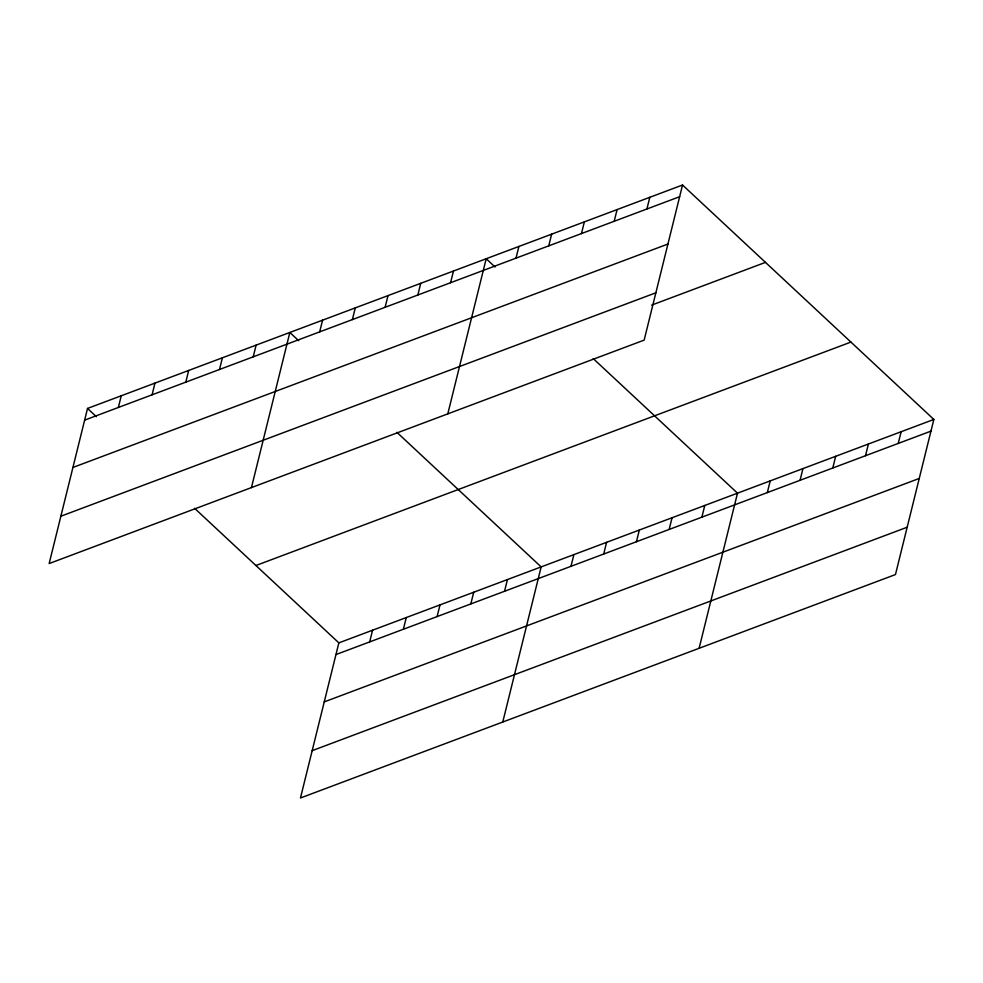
<?xml version="1.0" encoding="UTF-8"?>
<svg xmlns="http://www.w3.org/2000/svg" width="983" height="983" viewBox="0 0 983 983"><rect width="100%" height="100%" fill="white"/><g stroke="black" fill="none" stroke-linecap="round" stroke-linejoin="round"><path stroke-width="1.47" d="M682.534 185.013L87.536 408.436L49.15 563.554L644.148 340.13L682.534 185.013L933.85 419.446L895.464 574.563L300.466 797.987L338.852 642.87L933.85 419.446M118.365 407.466L121.253 395.78M152.082 394.81L154.97 383.112M185.799 382.154L188.687 370.456M219.504 369.485L222.404 357.787M253.221 356.829L256.121 345.131M251.451 487.593L289.838 332.475L298.685 340.72M319.672 331.873L322.559 320.188M352.393 319.586L355.281 307.9M385.115 307.298L388.015 295.6M417.836 295.011L420.736 283.313M450.57 282.723L453.458 271.025M369.669 641.911L372.569 630.214M447.793 413.855L486.192 258.738L495.027 266.995M403.386 629.243L406.286 617.545M516.014 258.148L518.913 246.45M437.103 616.587L440.003 604.889M548.747 245.861L551.635 234.163M470.82 603.918L473.72 592.233M581.469 233.573L584.357 221.875M504.537 591.262L507.437 579.565M614.191 221.286L617.091 209.588M502.768 722.026L541.154 566.908L396.874 432.311M646.912 208.998L649.812 197.3M570.988 566.319L573.875 554.621M603.709 554.019L606.597 542.333M636.431 541.731L639.331 530.046M669.153 529.444L672.053 517.758M701.887 517.156L704.774 505.459M699.11 648.288L737.496 493.171L593.216 358.586M767.33 492.581L770.23 480.884M800.051 480.294L802.951 468.596M832.785 468.006L835.673 456.309M865.507 455.719L868.394 444.021M898.229 443.431L901.128 431.734M84.649 420.134L679.646 196.698M72.926 467.466L667.924 244.03M60.86 516.222L655.858 292.799M651.643 305.111L765.474 262.375M255.924 565.508L850.922 342.084M335.965 654.567L930.95 431.144M324.243 701.899L919.24 478.463M312.176 750.656L907.174 527.232M87.536 408.436L96.383 416.694M194.573 508.285L338.852 642.87"/></g></svg>
